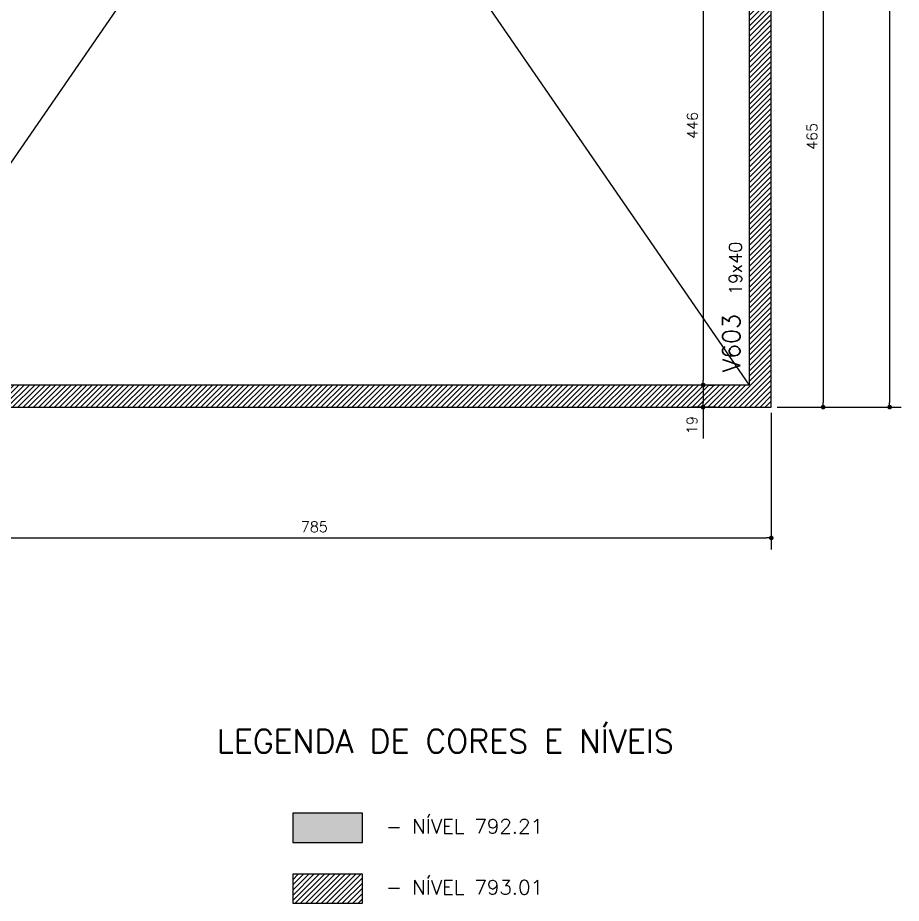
# Model space of a CAD drawing. Extents: x -14651 to 3496, y -4567 to 1191.
# Drawn here: x 2611 to 3370, y -590 to 171 of the extents above; entities that cross this region are included whole.
import ezdxf

# ---------------------------------------------------------------- set-up
doc = ezdxf.new("R2010")
doc.units = 0
doc.header["$LTSCALE"] = 25
for name, color, linetype in [('COTA', 1, 'Continuous'), ('H3', 253, 'Continuous'), ('LINHA-FINA', 1, 'Continuous'), ('P-S', 5, 'Continuous'), ('T2', 3, 'Continuous'), ('T3', 4, 'Continuous'), ('VIG-D', 2, 'Continuous'), ('VIG-N', 4, 'Continuous'), ('VIGA', 3, 'Continuous')]:
    doc.layers.add(name, color=color, linetype=linetype)
doc.styles.add('COTA', font='romans.shx')
doc.styles.get("Standard").update_dxf_attribs({"font": 'romans.shx'})
doc.styles.add('Texto2', font='romans.shx', dxfattribs={"height": 12.5})
doc.styles.add('Texto3', font='romans.shx', dxfattribs={"height": 20})
doc.dimstyles.new('forma', dxfattribs={"dimscale": 5, "dimtxt": 1.8, "dimasz": 0.8, "dimexe": 2, "dimexo": 1, "dimgap": 1, "dimtad": 1, "dimdec": 1, "dimzin": 9, "dimtxsty": 'COTA', "dimblk1": 'DOT', "dimblk2": 'DOT', "dimsah": 1, "dimcen": 0, "dimdle": 1, "dimclrd": 256, "dimclre": 256, "dimclrt": 2, "dimadec": 0, "dimazin": 0, "dimtfac": 1, "dimtdec": 0, "dimtmove": 0, "dimatfit": 3, "dimfxl": 1, "dimtolj": 1, "dimtzin": 0, "dimarcsym": 0})

# ---------------------------------------------------------------- blocks, each defined once
blk = doc.blocks.new('_Dot')
at = {"color": 0, "linetype": 'ByBlock', "lineweight": -2}
blk.add_line((-0.5, 0), (-1, 0), dxfattribs=at)
at = {"color": 0, "linetype": 'ByBlock', "const_width": 0.5}
blk.add_lwpolyline([(-0.25, 0, 1), (0.25, 0, 1)], format="xyb", close=True, dxfattribs=at)
blk = doc.blocks.new('*D261')
at = {"layer": 'COTA', "lineweight": -2, "transparency": 16777216}
for p, q in [((3200.17, 297.4), (3200.17, -140.6)), ((3205.17, 301.4), (3210.17, 301.4)), ((3205.17, -144.6), (3210.17, -144.6))]:
    blk.add_line(p, q, dxfattribs=at)
at = {"layer": 'Defpoints', "color": 0, "transparency": 16777216}
for p in [(3200.17, 301.4), (3200.17, -144.6), (3200.17, -144.6)]:
    blk.add_point(p, dxfattribs=at)
at = {"layer": 'COTA', "lineweight": -2, "transparency": 16777216, "xscale": 4, "yscale": 4, "zscale": 4}
for p, rotation in [((3200.17, 301.4), 90), ((3200.17, -144.6), 270)]:
    blk.add_blockref('_Dot', p, dxfattribs=dict(at, rotation=rotation))
at = {"layer": 'COTA', "color": 2, "transparency": 16777216, "insert": (3190.67, 78.4), "char_height": 9, "attachment_point": 5, "rotation": 90, "style": 'COTA'}
blk.add_mtext('\\A1;446 ', dxfattribs=at)
blk = doc.blocks.new('*D280')
at = {"layer": 'COTA', "lineweight": -2, "transparency": 16777216}
for p, q in [((3210.89, -144.6), (3189.93, -144.6)), ((3199.93, -148.6), (3199.93, -159.6)), ((3210.89, -163.6), (3189.93, -163.6)), ((3199.93, -163.6), (3199.93, -190.45))]:
    blk.add_line(p, q, dxfattribs=at)
at = {"layer": 'Defpoints', "color": 0, "transparency": 16777216}
for p in [(3215.89, -144.6), (3199.93, -163.6), (3215.89, -163.6)]:
    blk.add_point(p, dxfattribs=at)
at = {"layer": 'COTA', "lineweight": -2, "transparency": 16777216, "xscale": 4, "yscale": 4, "zscale": 4}
for p, rotation in [((3199.93, -144.6), 90), ((3199.93, -163.6), 270)]:
    blk.add_blockref('_Dot', p, dxfattribs=dict(at, rotation=rotation))
at = {"layer": 'COTA', "color": 2, "transparency": 16777216, "insert": (3190.43, -179.03), "char_height": 9, "attachment_point": 5, "rotation": 90, "style": 'COTA'}
blk.add_mtext('\\A1;19 ', dxfattribs=at)
blk = doc.blocks.new('*D285')
at = {"layer": 'COTA', "lineweight": -2, "transparency": 16777216}
for p, q in [((3263.52, 301.4), (3313.08, 301.4)), ((3303.08, 297.4), (3303.08, -159.6)), ((3263.52, -163.6), (3313.08, -163.6))]:
    blk.add_line(p, q, dxfattribs=at)
at = {"layer": 'Defpoints', "color": 0, "transparency": 16777216}
for p in [(3258.52, 301.4), (3258.52, -163.6), (3303.08, -163.6)]:
    blk.add_point(p, dxfattribs=at)
at = {"layer": 'COTA', "lineweight": -2, "transparency": 16777216, "xscale": 4, "yscale": 4, "zscale": 4}
for p, rotation in [((3303.08, 301.4), 90), ((3303.08, -163.6), 270)]:
    blk.add_blockref('_Dot', p, dxfattribs=dict(at, rotation=rotation))
at = {"layer": 'COTA', "color": 2, "transparency": 16777216, "insert": (3293.58, 68.9), "char_height": 9, "attachment_point": 5, "rotation": 90, "style": 'COTA'}
blk.add_mtext('\\A1;465 ', dxfattribs=at)
blk = doc.blocks.new('*D286')
at = {"layer": 'COTA', "lineweight": -2, "transparency": 16777216}
for p, q in [((3263.52, 985.4), (3370.22, 985.4)), ((3360.22, 981.4), (3360.22, -159.6)), ((3263.52, -163.6), (3370.22, -163.6))]:
    blk.add_line(p, q, dxfattribs=at)
at = {"layer": 'Defpoints', "color": 0, "transparency": 16777216}
for p in [(3258.52, 985.4), (3258.52, -163.6), (3360.22, -163.6)]:
    blk.add_point(p, dxfattribs=at)
at = {"layer": 'COTA', "lineweight": -2, "transparency": 16777216, "xscale": 4, "yscale": 4, "zscale": 4}
for p, rotation in [((3360.22, 985.4), 90), ((3360.22, -163.6), 270)]:
    blk.add_blockref('_Dot', p, dxfattribs=dict(at, rotation=rotation))
at = {"layer": 'COTA', "color": 2, "transparency": 16777216, "insert": (3350.72, 410.9), "char_height": 9, "attachment_point": 5, "rotation": 90, "style": 'COTA'}
blk.add_mtext('\\A1;1149 ', dxfattribs=at)
blk = doc.blocks.new('*D287')
at = {"layer": 'COTA', "lineweight": -2, "transparency": 16777216}
for p, q in [((2473.52, -168.6), (2473.52, -285.93)), ((3258.52, -168.6), (3258.52, -285.93)), ((2477.52, -275.93), (3254.52, -275.93))]:
    blk.add_line(p, q, dxfattribs=at)
at = {"layer": 'Defpoints', "color": 0, "transparency": 16777216}
for p in [(2473.52, -163.6), (3258.52, -163.6), (3258.52, -275.93)]:
    blk.add_point(p, dxfattribs=at)
at = {"layer": 'COTA', "lineweight": -2, "transparency": 16777216, "xscale": 4, "yscale": 4, "zscale": 4, "rotation": 180}
blk.add_blockref('_Dot', (2473.52, -275.93), dxfattribs=at)
at = {"layer": 'COTA', "lineweight": -2, "transparency": 16777216, "xscale": 4, "yscale": 4, "zscale": 4}
blk.add_blockref('_Dot', (3258.52, -275.93), dxfattribs=at)
at = {"layer": 'COTA', "color": 2, "transparency": 16777216, "insert": (2866.02, -266.43), "char_height": 9, "attachment_point": 5, "style": 'COTA'}
blk.add_mtext('\\A1;785 ', dxfattribs=at)

msp = doc.modelspace()

# ---------------------------------------------------------------- hatches: boundary and pattern name
at = {"layer": 'H3'}
h = msp.add_hatch(dxfattribs=at)
h.set_pattern_fill('ANSI31', color=256, style=0)
h.paths.add_polyline_path([(3258.52, 301.4), (3239.52, 301.4), (3239.52, -144.6), (2473.52, -144.6), (2473.52, -163.6), (3258.52, -163.6)])
msp.add_hatch(color=256, dxfattribs=at).paths.add_polyline_path([(2847.47, -537.46), (2907.47, -537.46), (2907.47, -512.46), (2847.47, -512.46)])
h = msp.add_hatch(dxfattribs=at)
h.set_pattern_fill('ANSI31', color=256, style=0)
h.paths.add_polyline_path([(2847.47, -564.77), (2847.47, -589.77), (2907.47, -589.77), (2907.47, -564.77)])

# ---------------------------------------------------------------- linework, layer by layer
at = {"layer": 'LINHA-FINA'}
for points in [[(2473.52, 966.4), (3239.52, -144.6)], [(2473.52, -144.6), (3239.52, 966.4)]]:
    msp.add_lwpolyline(points, dxfattribs=at)
at = {"layer": 'P-S', "linetype": 'Continuous'}
for points in [[(2847.47, -537.46), (2907.47, -537.46), (2907.47, -512.46), (2847.47, -512.46), (2847.47, -537.46)], [(2847.47, -589.77), (2907.47, -589.77), (2907.47, -564.77), (2847.47, -564.77), (2847.47, -589.77)]]:
    msp.add_lwpolyline(points, dxfattribs=at)
at = {"layer": 'VIGA'}
msp.add_lwpolyline([(3239.52, 301.4), (3239.52, -144.6), (2473.52, -144.6), (2473.52, -163.6), (3258.52, -163.6), (3258.52, 301.4)], close=True, dxfattribs=at)

# ---------------------------------------------------------------- texts
at = {"layer": 'T2', "style": 'Texto2'}
for s, p in [('- NÍVEL 792.21', (2927.47, -529.96)), ('- NÍVEL 793.01', (2927.47, -582.27))]:
    msp.add_text(s, height=12.5, dxfattribs=at).set_placement(p)
at = {"layer": 'T3', "style": 'Texto3'}
msp.add_text('LEGENDA DE CORES E NÍVEIS', height=20, dxfattribs=at).set_placement((2782.25, -460.5))
at = {"layer": 'VIG-D', "linetype": 'Continuous'}
msp.add_text('19x40', height=11, rotation=90, dxfattribs=at).set_placement((3233.25, -67.28, -0.02))
at = {"layer": 'VIG-N', "linetype": 'Continuous'}
msp.add_text('V603', height=15, rotation=90, dxfattribs=at).set_placement((3231.77, -133.75, -0.02))

# ---------------------------------------------------------------- dimensions: what is measured, and where the dimension line sits
at = {"layer": 'COTA'}
for base, p1, p2, override, picture, middle in [((3360.22, -163.6), (3258.52, 985.4), (3258.52, -163.6), {"dimpost": ' '}, '*D286', (3350.72, 410.9)), ((3200.17, -144.6), (3200.17, 301.4), (3200.17, -144.6), {"dimpost": ' ', "dimtmove": 1}, '*D261', (3190.67, 78.4)), ((3303.08, -163.6), (3258.52, 301.4), (3258.52, -163.6), {"dimpost": ' '}, '*D285', (3293.58, 68.9)), ((3199.93, -163.6), (3215.89, -144.6), (3215.89, -163.6), {"dimpost": ' '}, '*D280', (3190.43, -179.03))]:
    dim = msp.add_linear_dim(base=base, p1=p1, p2=p2, angle=90, dimstyle='forma', override=override, dxfattribs=at)
    dim.commit()
    dim.dimension.update_dxf_attribs({"geometry": picture, "text_midpoint": middle})
dim = msp.add_linear_dim(base=(3258.52, -275.93), p1=(2473.52, -163.6), p2=(3258.52, -163.6), dimstyle='forma', override={"dimpost": ' '}, dxfattribs=at)
dim.commit()
dim.dimension.update_dxf_attribs({"geometry": '*D287', "text_midpoint": (2866.02, -266.43)})

doc.saveas('drawing.dxf')
